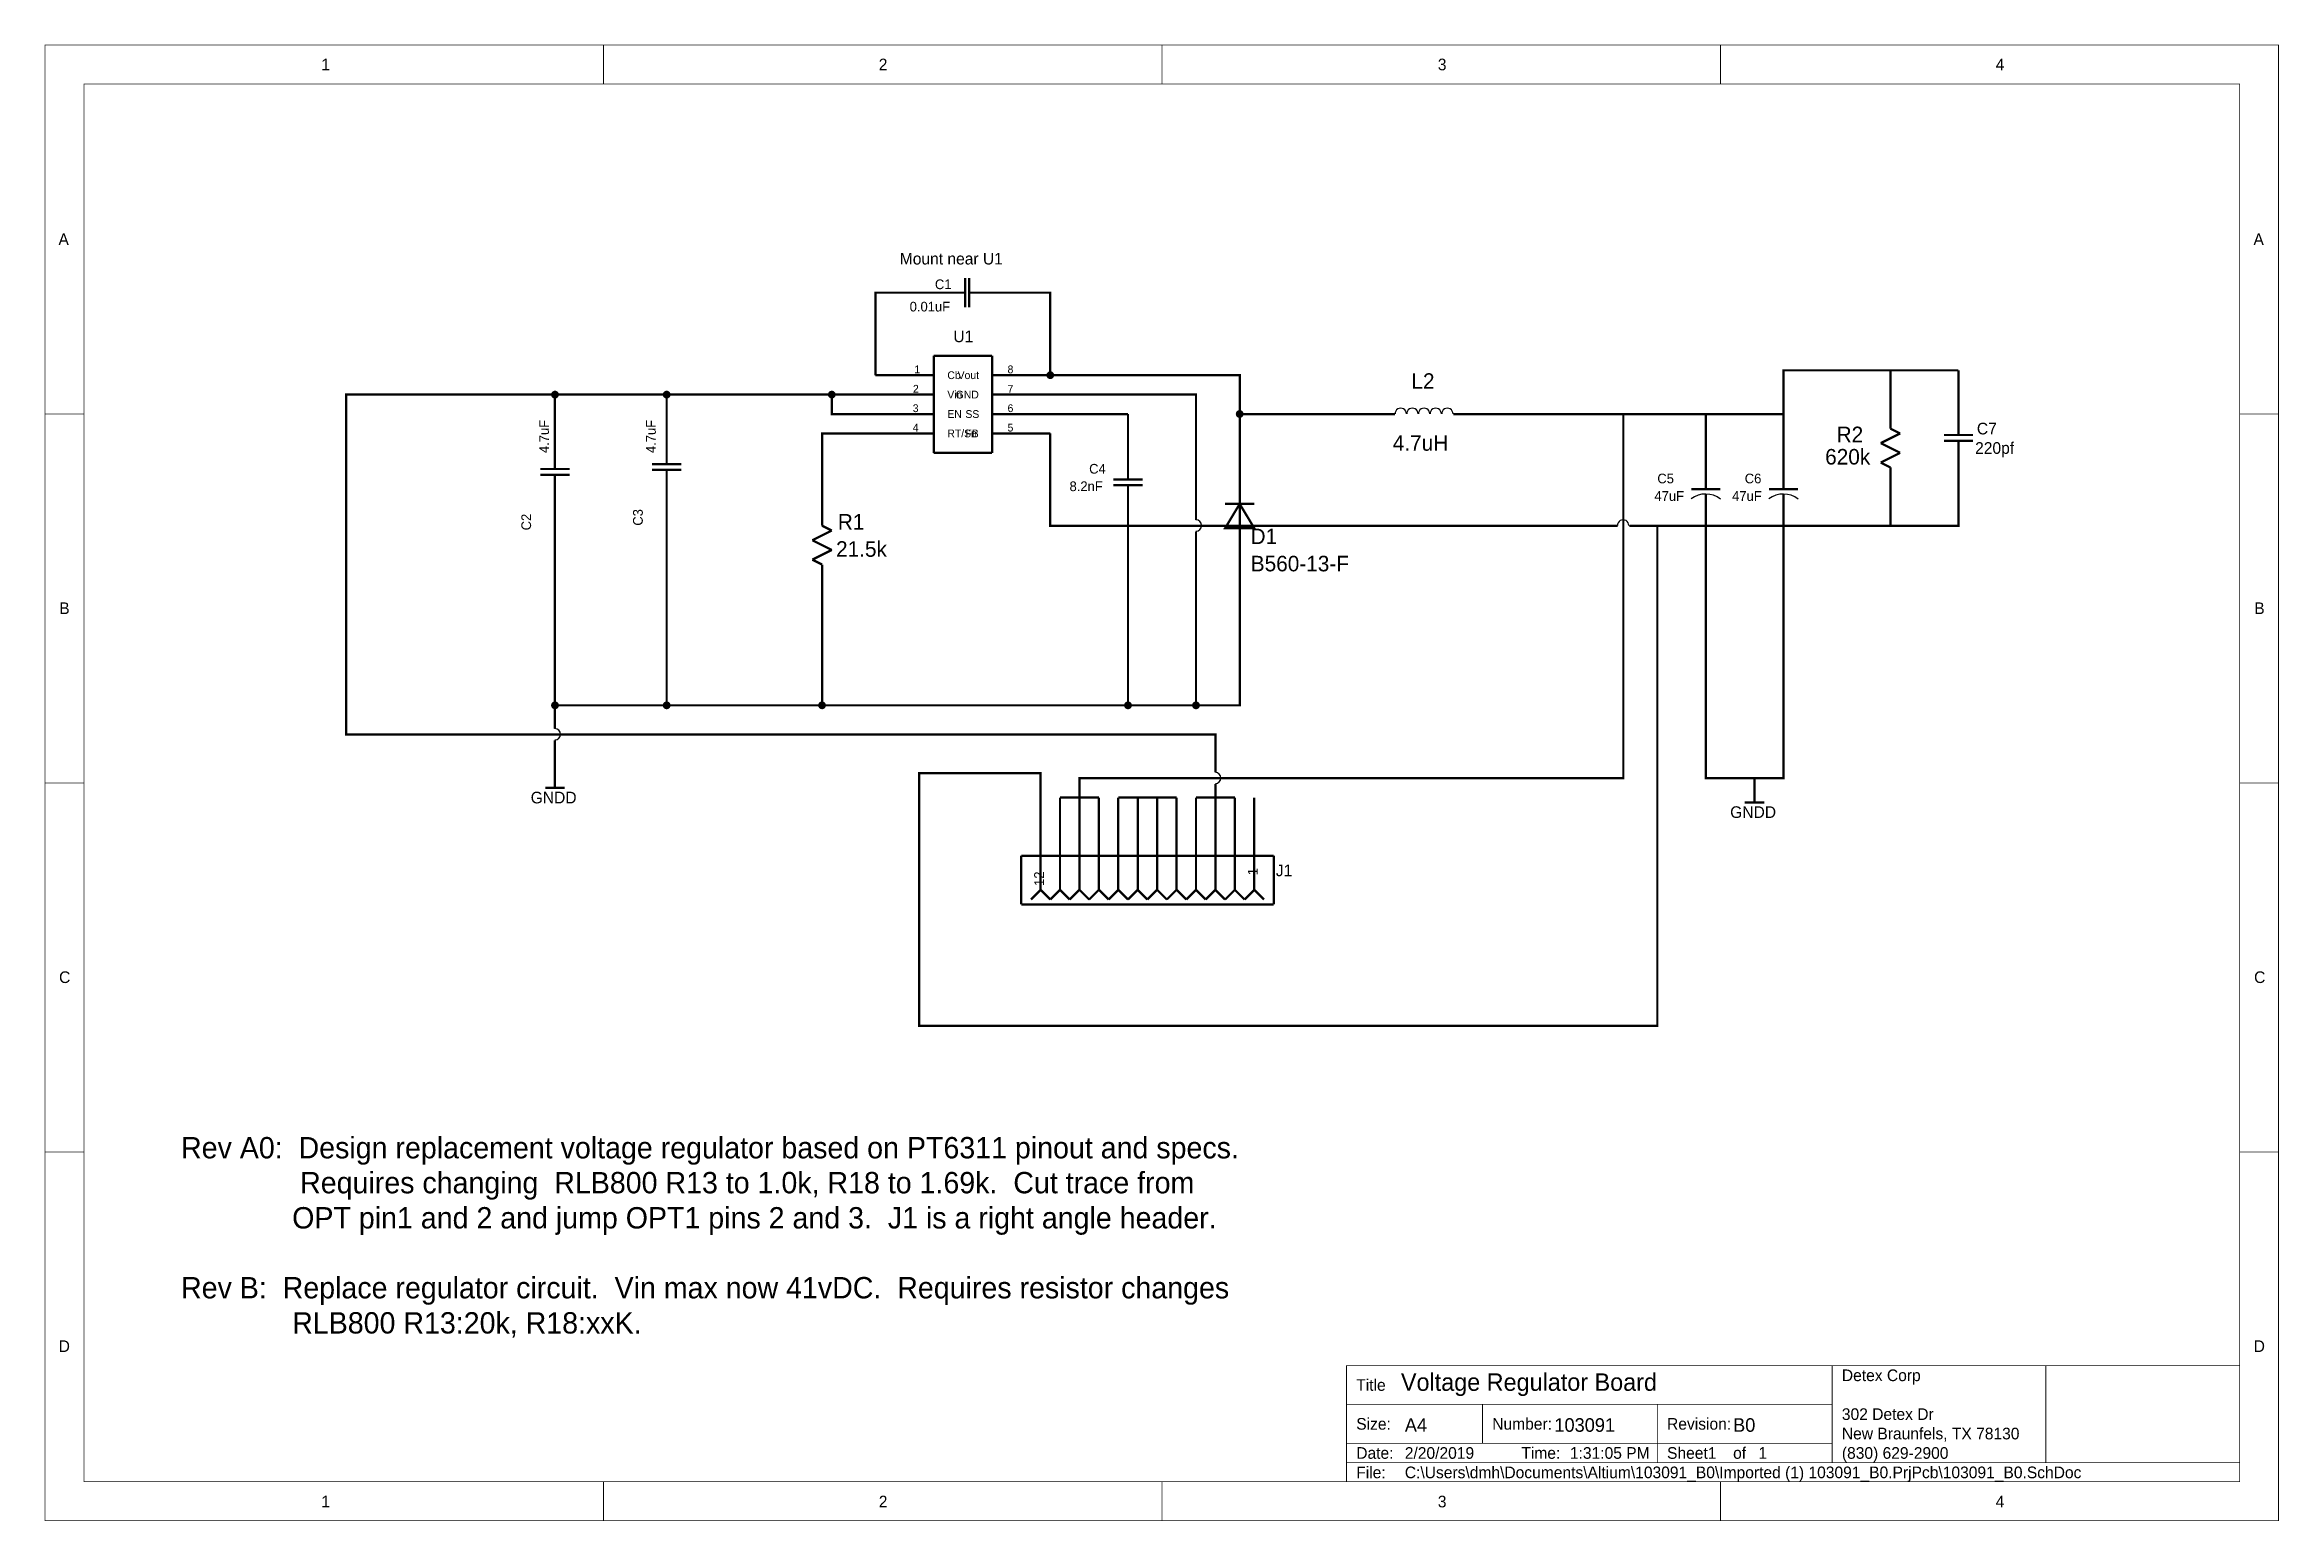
# Model space of a CAD drawing. Header units: millimetres. Extents: x 0 to 11.5, y 0 to 7.6.
import ezdxf

# ---------------------------------------------------------------- set-up
doc = ezdxf.new("R2010")
doc.units = ezdxf.units.MM
doc.header["$MEASUREMENT"] = 0
doc.layers.add('Sheet', color=255, linetype='Continuous')

msp = doc.modelspace()

# ---------------------------------------------------------------- linework, layer by layer
at = {"layer": 'Sheet'}
for points, const_width in [([(0, 7.6), (11.498, 7.6), (11.498, 0.002), (0, 0.002), (0, 7.6)], 0.0039), ([(2.875, 7.4), (2.875, 7.6)], 0.0039), ([(5.75, 7.4), (5.75, 7.6)], 0.0039), ([(8.625, 7.4), (8.625, 7.6)], 0.0039), ([(0.2, 7.4), (11.298, 7.4), (11.298, 0.202), (0.2, 0.202), (0.2, 7.4)], 0.0039), ([(4.275, 5.9), (4.275, 6.325), (4.4, 6.325)], 0.0118), ([(4.7, 6.325), (4.4, 6.325)], 0.0118), ([(4.7, 6.325), (4.737, 6.325)], 0.0118), ([(4.737, 6.25), (4.737, 6.4)], 0.0118), ([(4.757, 6.25), (4.757, 6.4)], 0.0118), ([(4.762, 6.325), (4.8, 6.325)], 0.0118), ([(4.8, 6.325), (5.1, 6.325)], 0.0118), ([(6.65, 5.7), (6.15, 5.7), (6.15, 5.9), (5.175, 5.9), (5.175, 6.325), (5.1, 6.325)], 0.0118), ([(4.575, 6), (4.875, 6)], 0.0118), ([(4.575, 5.5), (4.575, 6)], 0.0118), ([(4.875, 6), (4.875, 5.5)], 0.0118), ([(4.575, 5.9), (4.275, 5.9)], 0.0118), ([(4.875, 5.9), (5.175, 5.9)], 0.0118), ([(8.95, 5.65), (8.95, 5.7), (8.95, 5.925), (9.5, 5.925), (9.85, 5.925)], 0.0118), ([(9.5, 5.625), (9.5, 5.925)], 0.0118), ([(9.85, 5.625), (9.85, 5.925)], 0.0118), ([(4.275, 5.7), (4.05, 5.7), (4.05, 5.8), (3.2, 5.8), (2.625, 5.8), (1.55, 5.8), (1.55, 4.05), (6.025, 4.05), (6.025, 3.855)], 0.0118), ([(2.625, 5.75), (2.625, 5.8)], 0.0118), ([(2.625, 5.45), (2.625, 5.75)], 0.0118), ([(3.2, 5.775), (3.2, 5.8)], 0.0118), ([(3.2, 5.475), (3.2, 5.775)], 0.0118), ([(4.05, 5.8), (4.275, 5.8)], 0.0118), ([(4.575, 5.8), (4.275, 5.8)], 0.0118), ([(4.875, 5.8), (5.175, 5.8)], 0.0118), ([(5.175, 5.8), (5.925, 5.8), (5.925, 5.155)], 0.0118), ([(0.2, 5.7), (0, 5.7)], 0.0039), ([(4.575, 5.7), (4.275, 5.7)], 0.0118), ([(4.875, 5.7), (5.175, 5.7)], 0.0118), ([(5.175, 5.7), (5.575, 5.7)], 0.0118), ([(5.325, 3.725), (5.325, 3.825), (8.125, 3.825), (8.125, 5.7)], 0.0118), ([(5.575, 5.4), (5.575, 5.7)], 0.0118), ([(6.15, 5.4), (6.15, 5.7)], 0.0118), ([(6.95, 5.7), (6.65, 5.7)], 0.0118), ([(7.25, 5.7), (7.55, 5.7)], 0.0118), ([(7.55, 5.7), (8.125, 5.7), (8.55, 5.7), (8.95, 5.7)], 0.0118), ([(8.55, 5.7), (8.55, 5.65)], 0.0118), ([(8.55, 5.35), (8.55, 5.65)], 0.0118), ([(8.95, 5.35), (8.95, 5.65)], 0.0118), ([(11.3, 5.7), (11.5, 5.7)], 0.0039), ([(4.275, 5.6), (4, 5.6), (4, 5.425)], 0.0118), ([(4.575, 5.6), (4.275, 5.6)], 0.0118), ([(4.875, 5.6), (5.175, 5.6)], 0.0118), ([(5.175, 5.6), (5.175, 5.125), (8.095, 5.125)], 0.0118), ([(9.55, 5.6), (9.45, 5.55)], 0.0118), ([(9.45, 5.55), (9.55, 5.5)], 0.0118), ([(9.5, 5.625), (9.55, 5.6)], 0.0118), ([(9.925, 5.592), (9.775, 5.592)], 0.0118), ([(9.925, 5.562), (9.775, 5.562)], 0.0118), ([(9.85, 5.595), (9.85, 5.625)], 0.0118), ([(9.85, 5.525), (9.85, 5.562)], 0.0118), ([(9.85, 5.525), (9.85, 5.225)], 0.0118), ([(2.7, 5.417), (2.55, 5.417)], 0.0118), ([(2.625, 5.42), (2.625, 5.45)], 0.0118), ([(3.275, 5.442), (3.125, 5.442)], 0.0118), ([(3.275, 5.412), (3.125, 5.412)], 0.0118), ([(3.2, 5.445), (3.2, 5.475)], 0.0118), ([(3.2, 5.375), (3.2, 5.412)], 0.0118), ([(4, 5.125), (4, 5.425)], 0.0118), ([(4.875, 5.5), (4.575, 5.5)], 0.0118), ([(9.55, 5.5), (9.45, 5.45)], 0.0118), ([(9.45, 5.45), (9.5, 5.425)], 0.0118), ([(9.5, 5.425), (9.5, 5.125)], 0.0118), ([(2.7, 5.387), (2.55, 5.387)], 0.0118), ([(2.625, 5.35), (2.625, 5.387)], 0.0118), ([(2.625, 5.35), (2.625, 5.05)], 0.0118), ([(3.2, 5.375), (3.2, 5.075)], 0.0118), ([(5.5, 5.363), (5.65, 5.363)], 0.0118), ([(5.5, 5.333), (5.65, 5.333)], 0.0118), ([(5.575, 5.4), (5.575, 5.363)], 0.0118), ([(5.575, 5.33), (5.575, 5.3)], 0.0118), ([(5.575, 5.3), (5.575, 5)], 0.0118), ([(6.15, 5.4), (6.15, 5.2)], 0.0118), ([(8.475, 5.313), (8.625, 5.313)], 0.0118), ([(8.55, 5.35), (8.55, 5.313)], 0.0118), ([(8.55, 5.288), (8.55, 5.25)], 0.0118), ([(8.875, 5.313), (9.025, 5.313)], 0.0118), ([(8.95, 5.35), (8.95, 5.313)], 0.0118), ([(8.95, 5.288), (8.95, 5.25)], 0.0118), ([(6.075, 5.238), (6.225, 5.238)], 0.0118), ([(6.15, 5.238), (6.15, 5.075)], 0.0118), ([(8.155, 5.125), (8.3, 5.125), (9.5, 5.125), (9.85, 5.125), (9.85, 5.225)], 0.0118), ([(8.55, 5.25), (8.55, 4.95)], 0.0118), ([(8.95, 5.25), (8.95, 4.95)], 0.0118), ([(3.2, 5.075), (3.2, 4.2)], 0.0118), ([(4.05, 5.1), (3.95, 5.05)], 0.0118), ([(4, 5.125), (4.05, 5.1)], 0.0118), ([(8.3, 5.125), (8.3, 2.55), (4.5, 2.55), (4.5, 3.85), (5.125, 3.85), (5.125, 3.725)], 0.0118), ([(5.925, 5.095), (5.925, 4.2)], 0.0118), ([(6.15, 5.075), (6.15, 4.775)], 0.0118), ([(2.625, 5.05), (2.625, 4.2)], 0.0118), ([(3.95, 5.05), (4.05, 5)], 0.0118), ([(4.05, 5), (3.95, 4.95)], 0.0118), ([(3.95, 4.95), (4, 4.925)], 0.0118), ([(5.575, 4.2), (5.575, 5)], 0.0118), ([(8.95, 4.95), (8.95, 3.825), (8.8, 3.825), (8.55, 3.825), (8.55, 4.95)], 0.0118), ([(4, 4.925), (4, 4.625)], 0.0118), ([(4, 4.625), (4, 4.2), (5.575, 4.2), (5.925, 4.2), (6.15, 4.2), (6.15, 4.775)], 0.0118), ([(2.625, 4.08), (2.625, 4.2), (3.2, 4.2), (4, 4.2)], 0.0118), ([(2.625, 3.875), (2.625, 4.02)], 0.0118), ([(0.2, 3.8), (0, 3.8)], 0.0039), ([(2.625, 3.875), (2.625, 3.775)], 0.0118), ([(6.025, 3.795), (6.025, 3.725)], 0.0118), ([(8.8, 3.8), (8.8, 3.825)], 0.0118), ([(8.8, 3.8), (8.8, 3.7)], 0.0118), ([(11.3, 3.8), (11.5, 3.8)], 0.0039), ([(2.575, 3.775), (2.675, 3.775)], 0.0118), ([(5.125, 3.425), (5.125, 3.725)], 0.0118), ([(5.225, 3.425), (5.225, 3.725)], 0.0118), ([(5.225, 3.725), (5.325, 3.725), (5.425, 3.725)], 0.0118), ([(5.325, 3.425), (5.325, 3.725)], 0.0118), ([(5.425, 3.425), (5.425, 3.725)], 0.0118), ([(5.525, 3.425), (5.525, 3.725)], 0.0118), ([(5.525, 3.725), (5.625, 3.725), (5.725, 3.725), (5.825, 3.725)], 0.0118), ([(5.625, 3.425), (5.625, 3.725)], 0.0118), ([(5.725, 3.425), (5.725, 3.725)], 0.0118), ([(5.825, 3.425), (5.825, 3.725)], 0.0118), ([(5.925, 3.425), (5.925, 3.725)], 0.0118), ([(5.925, 3.725), (6.025, 3.725), (6.125, 3.725)], 0.0118), ([(6.025, 3.425), (6.025, 3.725)], 0.0118), ([(6.125, 3.425), (6.125, 3.725)], 0.0118), ([(6.225, 3.425), (6.225, 3.725)], 0.0118), ([(8.75, 3.7), (8.85, 3.7)], 0.0118), ([(5.025, 3.175), (5.025, 3.425)], 0.0118), ([(5.025, 3.425), (6.325, 3.425)], 0.0118), ([(5.125, 3.25), (5.125, 3.425)], 0.0118), ([(5.225, 3.25), (5.225, 3.425)], 0.0118), ([(5.325, 3.25), (5.325, 3.425)], 0.0118), ([(5.425, 3.25), (5.425, 3.425)], 0.0118), ([(5.525, 3.25), (5.525, 3.425)], 0.0118), ([(5.625, 3.25), (5.625, 3.425)], 0.0118), ([(5.725, 3.25), (5.725, 3.425)], 0.0118), ([(5.825, 3.25), (5.825, 3.425)], 0.0118), ([(5.925, 3.25), (5.925, 3.425)], 0.0118), ([(6.025, 3.25), (6.025, 3.425)], 0.0118), ([(6.125, 3.25), (6.125, 3.425)], 0.0118), ([(6.225, 3.25), (6.225, 3.425)], 0.0118), ([(6.325, 3.425), (6.325, 3.175)], 0.0118), ([(5.075, 3.2), (5.125, 3.25)], 0.0118), ([(5.175, 3.2), (5.125, 3.25)], 0.0118), ([(5.175, 3.2), (5.225, 3.25)], 0.0118), ([(5.275, 3.2), (5.225, 3.25)], 0.0118), ([(5.275, 3.2), (5.325, 3.25)], 0.0118), ([(5.375, 3.2), (5.325, 3.25)], 0.0118), ([(5.375, 3.2), (5.425, 3.25)], 0.0118), ([(5.475, 3.2), (5.425, 3.25)], 0.0118), ([(5.475, 3.2), (5.525, 3.25)], 0.0118), ([(5.575, 3.2), (5.525, 3.25)], 0.0118), ([(5.575, 3.2), (5.625, 3.25)], 0.0118), ([(5.675, 3.2), (5.625, 3.25)], 0.0118), ([(5.675, 3.2), (5.725, 3.25)], 0.0118), ([(5.775, 3.2), (5.725, 3.25)], 0.0118), ([(5.775, 3.2), (5.825, 3.25)], 0.0118), ([(5.875, 3.2), (5.825, 3.25)], 0.0118), ([(5.875, 3.2), (5.925, 3.25)], 0.0118), ([(5.975, 3.2), (5.925, 3.25)], 0.0118), ([(5.975, 3.2), (6.025, 3.25)], 0.0118), ([(6.075, 3.2), (6.025, 3.25)], 0.0118), ([(6.075, 3.2), (6.125, 3.25)], 0.0118), ([(6.175, 3.2), (6.125, 3.25)], 0.0118), ([(6.175, 3.2), (6.225, 3.25)], 0.0118), ([(6.275, 3.2), (6.225, 3.25)], 0.0118), ([(6.325, 3.175), (5.025, 3.175)], 0.0118), ([(0.2, 1.9), (0, 1.9)], 0.0039), ([(11.3, 1.9), (11.5, 1.9)], 0.0039), ([(10.3, 0.8), (6.7, 0.8), (6.7, 0.2)], 0.0039), ([(9.2, 0.8), (9.2, 0.3)], 0.0039), ([(11.3, 0.8), (10.3, 0.8), (10.3, 0.3)], 0.0039), ([(6.7, 0.6), (9.2, 0.6)], 0.0039), ([(7.4, 0.6), (7.4, 0.4)], 0.0039), ([(8.3, 0.6), (8.3, 0.3)], 0.0039), ([(6.7, 0.4), (9.2, 0.4)], 0.0039), ([(10.3, 0.3), (6.7, 0.3)], 0.0039), ([(10.3, 0.3), (11.3, 0.3)], 0.0039), ([(2.875, 0.2), (2.875, 0)], 0.0039), ([(5.75, 0.2), (5.75, 0)], 0.0039), ([(8.625, 0.2), (8.625, 0)], 0.0039)]:
    msp.add_lwpolyline(points, dxfattribs=dict(at, const_width=const_width))
at = {"layer": 'Sheet', "const_width": 0.02}
for points in [[(5.165, 5.9, 1), (5.185, 5.9, 1)], [(2.615, 5.8, 1), (2.635, 5.8, 1)], [(3.19, 5.8, 1), (3.21, 5.8, 1)], [(4.04, 5.8, 1), (4.06, 5.8, 1)], [(6.14, 5.7, 1), (6.16, 5.7, 1)], [(2.615, 4.2, 1), (2.635, 4.2, 1)], [(3.19, 4.2, 1), (3.21, 4.2, 1)], [(3.99, 4.2, 1), (4.01, 4.2, 1)], [(5.565, 4.2, 1), (5.585, 4.2, 1)], [(5.915, 4.2, 1), (5.935, 4.2, 1)]]:
    msp.add_lwpolyline(points, format="xyb", close=True, dxfattribs=at)
at = {"layer": 'Sheet', "const_width": 0.0118}
for points in [[(6.225, 5.112), (6.075, 5.112), (6.15, 5.237), (6.225, 5.112)], [(6.15, 5.237), (6.075, 5.112), (6.225, 5.112), (6.15, 5.237)]]:
    msp.add_lwpolyline(points, close=True, dxfattribs=at)
at = {"layer": 'Sheet'}
for centre, radius, start, end in [((6.979, 5.701), 0.0292, 358.4473, 181.6378), ((7.039, 5.701), 0.0292, 358.4477, 181.6383), ((7.099, 5.701), 0.0292, 358.4482, 181.6388), ((7.159, 5.701), 0.0292, 358.4486, 181.6393), ((7.219, 5.701), 0.0292, 358.449, 181.6397), ((8.549, 5.164), 0.124, 52.4533, 126.9229), ((8.949, 5.164), 0.124, 52.458, 126.9277), ((5.924, 5.126), 0.0292, 271.5168, 88.3984), ((8.124, 5.126), 0.0292, 358.4854, 181.6029), ((2.624, 4.051), 0.0292, 271.6153, 88.2957), ((6.024, 3.826), 0.0292, 271.6073, 88.3017)]:
    msp.add_arc(centre, radius, start, end, dxfattribs=at)

# ---------------------------------------------------------------- texts
for s, height, p in [('1', 0.06, (1.422, 7.47)), ('2', 0.06, (4.292, 7.47)), ('3', 0.06, (7.17, 7.47)), ('4', 0.06, (10.042, 7.47)), ('A', 0.06, (0.069, 6.57)), ('A', 0.06, (11.369, 6.57)), ('Mount near U1', 0.06, (4.4, 6.47)), ('C1', 0.05, (4.581, 6.343)), ('0.01uF', 0.05, (4.451, 6.228)), ('U1', 0.06, (4.676, 6.07)), ('1', 0.04, (4.475, 5.91)), ('Cb', 0.04, (4.645, 5.88)), ('Vout', 0.04, (4.698, 5.88)), ('8', 0.04, (4.955, 5.91)), ('L2', 0.08, (7.034, 5.83)), ('2', 0.04, (4.468, 5.81)), ('Vin', 0.04, (4.645, 5.78)), ('GND', 0.04, (4.688, 5.78)), ('7', 0.04, (4.955, 5.81)), ('4', 0.04, (4.467, 5.61)), ('3', 0.04, (4.467, 5.71)), ('EN', 0.04, (4.645, 5.68)), ('SS', 0.04, (4.738, 5.68)), ('5', 0.04, (4.955, 5.61)), ('6', 0.04, (4.955, 5.71)), ('C7', 0.06, (9.945, 5.595)), ('RT/Sn', 0.04, (4.645, 5.58)), ('FB', 0.04, (4.738, 5.58)), ('4.7uH', 0.08, (6.938, 5.511)), ('620k', 0.08, (9.164, 5.44)), ('R2', 0.08, (9.223, 5.555)), ('220pf', 0.06, (9.936, 5.495)), ('C4', 0.05, (5.375, 5.393)), ('8.2nF', 0.05, (5.274, 5.303)), ('47uF', 0.05, (8.285, 5.253)), ('C5', 0.05, (8.3, 5.343)), ('47uF', 0.05, (8.685, 5.253)), ('C6', 0.05, (8.75, 5.343)), ('R1', 0.08, (4.081, 5.105)), ('D1', 0.08, (6.206, 5.03)), ('21.5k', 0.08, (4.072, 4.965)), ('B560-13-F', 0.08, (6.207, 4.89)), ('B', 0.06, (0.073, 4.67)), ('B', 0.06, (11.373, 4.67)), ('GNDD', 0.06, (2.5, 3.695)), ('GNDD', 0.06, (8.675, 3.62)), ('J1', 0.06, (6.336, 3.32)), ('C', 0.06, (0.072, 2.77)), ('C', 0.06, (11.372, 2.77)), ('Rev A0:  Design replacement voltage regulator based on PT6311 pinout and specs.', 0.11, (0.7, 1.867)), ('               Requires changing  RLB800 R13 to 1.0k, R18 to 1.69k.  Cut trace from ', 0.11, (0.7, 1.687)), ('              OPT pin1 and 2 and jump OPT1 pins 2 and 3.  J1 is a right angle header.', 0.11, (0.7, 1.506)), ('Rev B:  Replace regulator circuit.  Vin max now 41vDC.  Requires resistor changes', 0.11, (0.7, 1.146)), ('              RLB800 R13:20k, R18:xxK.', 0.11, (0.7, 0.965)), ('D', 0.06, (0.07, 0.87)), ('D', 0.06, (11.37, 0.87)), ('Title', 0.06, (6.75, 0.67)), ('Voltage Regulator Board', 0.09, (6.98, 0.67)), ('Detex Corp', 0.06, (9.25, 0.72)), ('302 Detex Dr', 0.06, (9.25, 0.52)), ('Size:', 0.06, (6.75, 0.47)), ('A4', 0.07, (7, 0.459)), ('Number:', 0.06, (7.45, 0.47)), ('103091', 0.07, (7.77, 0.459)), ('Revision:', 0.06, (8.35, 0.47)), ('B0', 0.07, (8.69, 0.459)), ('New Braunfels, TX 78130', 0.06, (9.25, 0.42)), ('Date:', 0.06, (6.75, 0.32)), ('2/20/2019', 0.06, (7, 0.32)), ('Time:', 0.06, (7.6, 0.32)), ('1:31:05 PM', 0.06, (7.85, 0.32)), ('Sheet', 0.06, (8.35, 0.32)), ('1', 0.06, (8.56, 0.32)), ('of', 0.06, (8.69, 0.32)), ('1', 0.06, (8.82, 0.32)), ('(830) 629-2900', 0.06, (9.25, 0.32)), ('File:', 0.06, (6.75, 0.22)), ('C:\\Users\\dmh\\Documents\\Altium\\103091_B0\\Imported (1) 103091_B0.PrjPcb\\103091_B0.SchDoc', 0.06, (7, 0.22)), ('1', 0.06, (1.422, 0.07)), ('2', 0.06, (4.292, 0.07)), ('3', 0.06, (7.17, 0.07)), ('4', 0.06, (10.042, 0.07))]:
    msp.add_text(s, height=height, dxfattribs=at).set_placement(p)
for s, p in [('4.7uF', (2.594, 5.499)), ('4.7uF', (3.144, 5.499)), ('C2', (2.502, 5.101)), ('C3', (3.077, 5.125)), ('12', (5.142, 3.27)), ('1', (6.242, 3.325))]:
    msp.add_text(s, height=0.05, rotation=90, dxfattribs=at).set_placement(p)

doc.saveas('drawing.dxf')
